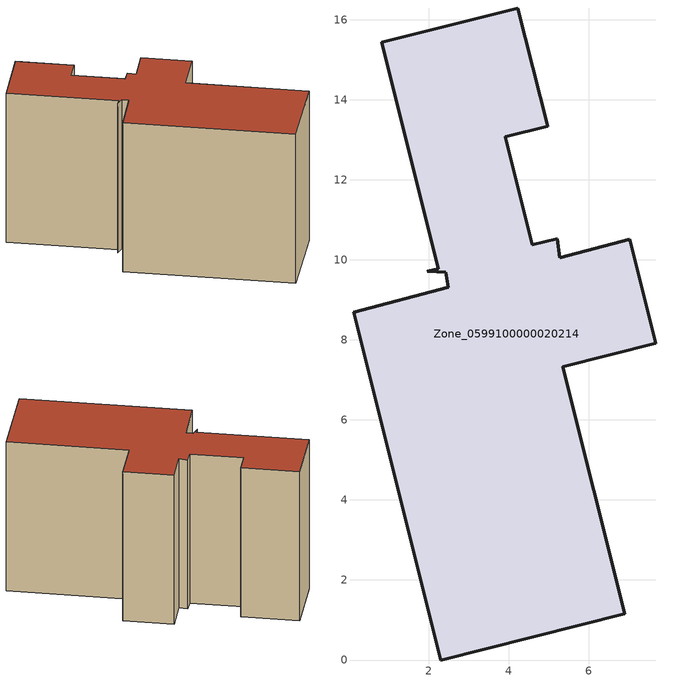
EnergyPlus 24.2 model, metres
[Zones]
Zone_0599100000020214
 floor ground (C_G): 0.82,15.43 4.22,16.29 4.97,13.34 3.91,13.07 4.59,10.37 5.21,10.53 5.28,10.05 7.02,10.51 7.67,7.91 5.35,7.33 6.9,1.15 2.3,0 0.13,8.69 2.49,9.31 2.43,9.69 1.96,9.71 2.24,9.78 z0
 wall outside (C_F): 4.22,16.29 0.82,15.43 2.24,9.78 1.96,9.71 2.43,9.69 2.49,9.31 0.13,8.69 2.3,0 6.9,1.15 5.35,7.33 7.67,7.91 7.02,10.51 5.28,10.05 5.21,10.53 4.59,10.37 3.91,13.07 4.97,13.34 4.22,16.29 z0:8.65
 roof outside (C_R): 0.82,15.43 2.24,9.78 1.96,9.71 2.43,9.69 2.49,9.31 0.13,8.69 2.3,0 6.9,1.15 5.35,7.33 7.67,7.91 7.02,10.51 5.28,10.05 5.21,10.53 4.59,10.37 3.91,13.07 4.97,13.34 4.22,16.29 z8.65
[BUILDING]
Pand.0599100000020214: North Axis=0; Terrain=City; Loads Convergence Tolerance Value=0.04; Temperature Convergence Tolerance Value=0.4; Solar Distribution=FullExterior; Maximum Number of Warmup Days=25; Minimum Number of Warmup Days=1
[Site:Location]
Rotterdam.The.Hague.AP_ZH_NLD Design_Conditions: Latitude=51.96; Longitude=4.45; Time Zone=1; Elevation=-4.5
[SITE:GROUNDTEMPERATURE:BUILDINGSURFACE]
18, 18, 18, 18, 18, 18, 18, 18, 18, 18, 18, 18
[MATERIAL] Thermal Absorptance=0.9; Solar Absorptance=0.7; Visible Absorptance=0.7
Name | Roughness | Thickness | Conductivity | Density | Specific Heat
G.TI.1965-1974 | MediumSmooth | 0.15 | 0.882353 | 540 | 1210
F.TI.1965-1974 | Rough | 0.3 | 0.697674 | 1920 | 840
R.TI.1965-1974 | MediumRough | 0.2 | 0.232558 | 1500 | 1000
[CONSTRUCTION]
C_G: G.TI.1965-1974
C_F: F.TI.1965-1974
C_R: R.TI.1965-1974
[ZONE]
Zone_0599100000020214: Type=1; Multiplier=1; Ceiling Height=Autocalculate; Volume=Autocalculate; Floor Area=autocalculate; Part of Total Floor Area=Yes
[ZONEINFILTRATION:DESIGNFLOWRATE]
Infil_Zone_0599100000020214: Zone or ZoneList or Space or SpaceList=Zone_0599100000020214; Schedule=AlwaysOn; Design Flow Rate Calculation Method=Flow/Area; Flow Rate per Floor Area=0.003; Constant Term Coefficient=1; Temperature Term Coefficient=0; Velocity Term Coefficient=0; Velocity Squared Term Coefficient=0
[HVACTEMPLATE:ZONE:IDEALLOADSAIRSYSTEM]
Zone_0599100000020214: Maximum Heating Supply Air Temperature=50; Minimum Cooling Supply Air Temperature=13; Maximum Heating Supply Air Humidity Ratio=0.0156; Minimum Cooling Supply Air Humidity Ratio=0.0077; Heating Limit=NoLimit; Cooling Limit=NoLimit; Dehumidification Control Type=ConstantSensibleHeatRatio; Cooling Sensible Heat Ratio=0.7; Dehumidification Setpoint=60; Humidification Control Type=None; Humidification Setpoint=30; Outdoor Air Method=None; Outdoor Air Flow Rate per Person=0.00944; Outdoor Air Flow Rate per Zone Floor Area=0; Outdoor Air Flow Rate per Zone=0; Demand Controlled Ventilation Type=None; Outdoor Air Economizer Type=NoEconomizer; Heat Recovery Type=None; Sensible Heat Recovery Effectiveness=0.7; Latent Heat Recovery Effectiveness=0.65
[ZONECONTROL:THERMOSTAT]
ThermostatControl_Zone_0599100000020214: Zone or ZoneList=Zone_0599100000020214; Control Type Schedule=DualSetpointControlType; Control 1=Thermostat_Zone_0599100000020214; Temperature Difference Between Cutout And Setpoint=0
[THERMOSTATSETPOINT:DUALSETPOINT]
Thermostat_Zone_0599100000020214: Heating Setpoint Temperature Schedule=HeatingSetpoint_Zone_0599100000020214; Cooling Setpoint Temperature Schedule=CoolingSetpoint_Zone_0599100000020214
[SCHEDULE:COMPACT]
HeatingSetpoint_Zone_0599100000020214: Through: 12/31, For: AllDays, Until: 24:00, 21
CoolingSetpoint_Zone_0599100000020214: Through: 12/31, For: AllDays, Until: 24:00, 24
DualSetpointControlType: Through: 12/31, For: AllDays, Until: 24:00, 4
AlwaysOn: Through: 12/31, For: AllDays, Until: 24:00, 1
